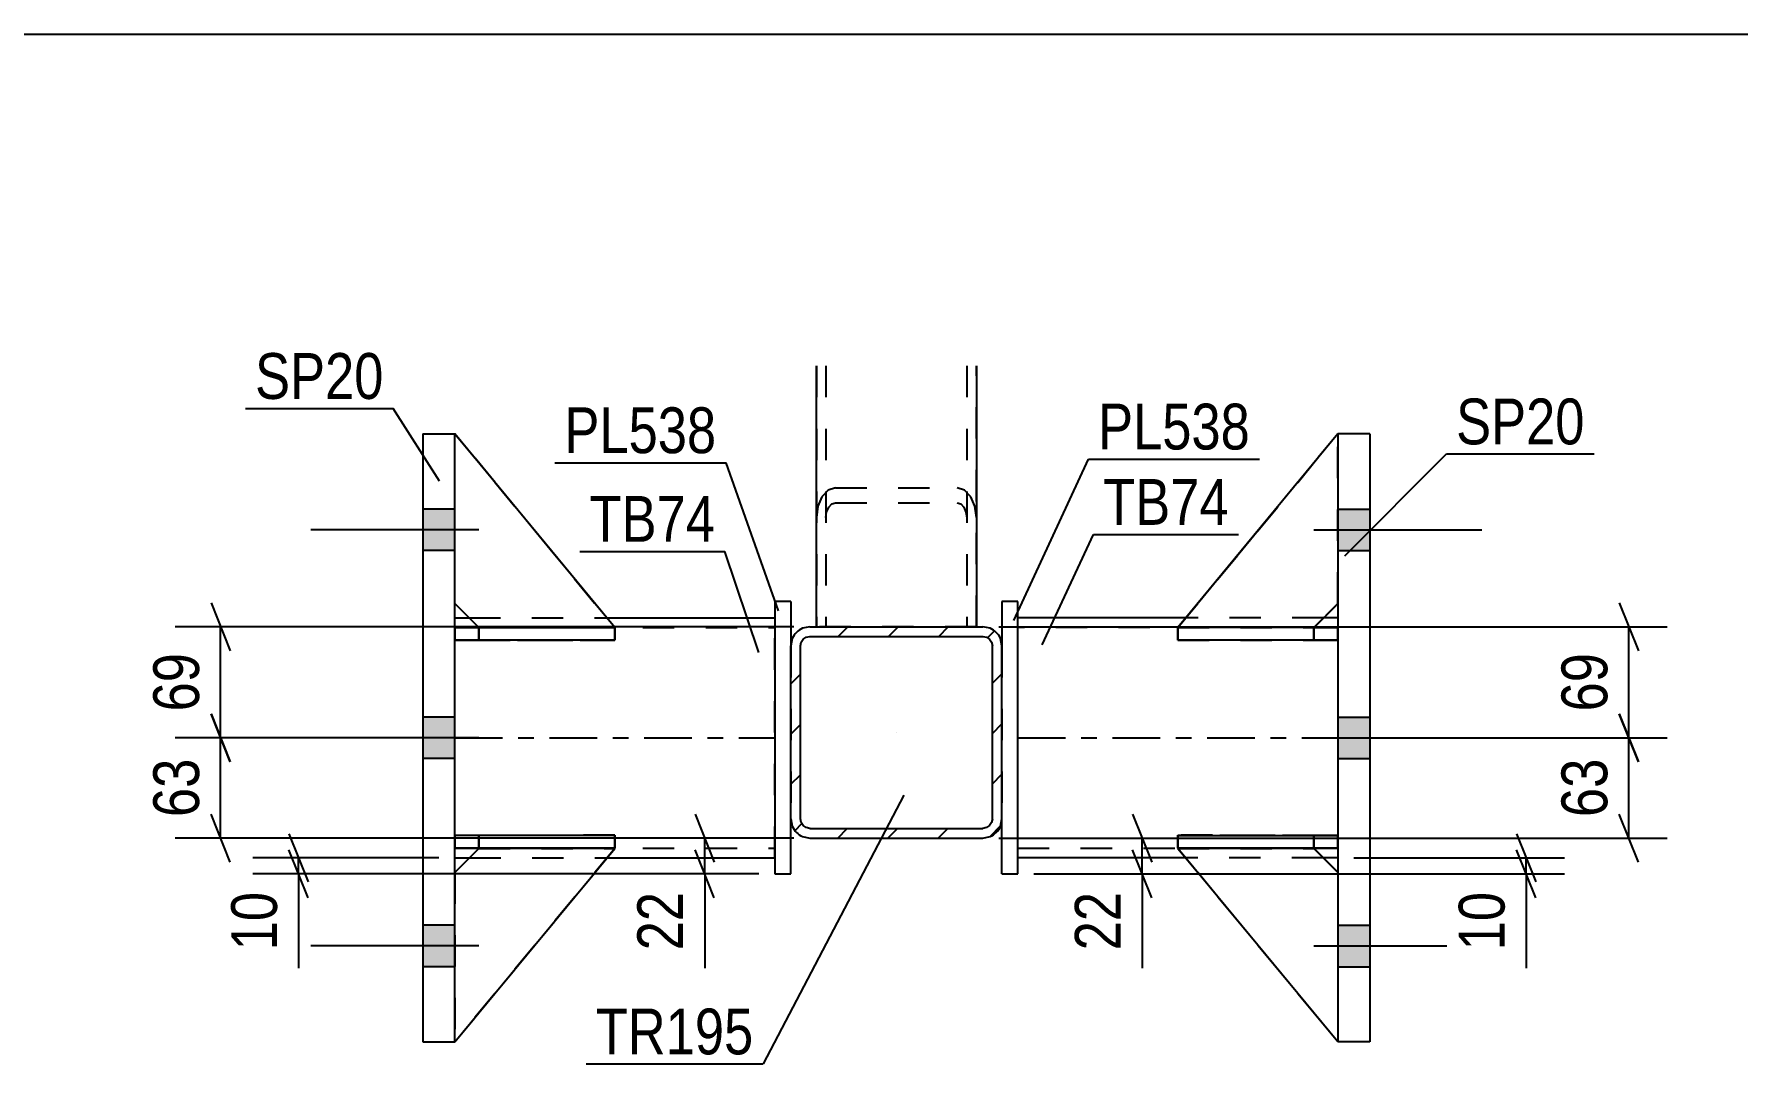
# Model space of a CAD drawing. Header units: millimetres. Extents: x 0 to 841, y 0 to 594.
# Drawn here: x 168.3 to 274.8, y 144.2 to 208.5 of the extents above; entities that cross this region are included whole.
import ezdxf

# ---------------------------------------------------------------- set-up
doc = ezdxf.new("R2010")
doc.units = ezdxf.units.MM
doc.linetypes.add('DXK_LINE_DOT2', pattern=[3.9198, 1.9599, -1.9599])
doc.linetypes.add('DXK_LINE_DOT3', pattern=[5.9187, 2.979, -0.9799, 0.9799, -0.9799])
doc.styles.add('Arial Narrow', font='ARIALN.TTF', dxfattribs={"height": 0.2})

# ---------------------------------------------------------------- blocks, each defined once
blk = doc.blocks.new('Bolt-318885124-6183 - 6145')
at = {"linetype": 'Continuous'}
for points in [[(194.64, 176.27), (194.64, 178.87), (192.64, 178.87), (192.64, 176.27)], [(194.64, 176.27), (194.64, 178.87), (192.64, 178.87), (192.64, 176.27)], [(194.64, 176.27), (194.64, 178.87), (192.64, 178.87), (192.64, 176.27)], [(194.64, 163.27), (194.64, 165.87), (192.64, 165.87), (192.64, 163.27)], [(194.64, 163.27), (194.64, 165.87), (192.64, 165.87), (192.64, 163.27)], [(194.64, 150.27), (194.64, 152.87), (192.64, 152.87), (192.64, 150.27)], [(194.64, 150.27), (194.64, 152.87), (192.64, 152.87), (192.64, 150.27)], [(194.64, 150.27), (194.64, 152.87), (192.64, 152.87), (192.64, 150.27)]]:
    blk.add_hatch(color=1, dxfattribs=at).paths.add_polyline_path(points)
at = {"color": 1, "linetype": 'Continuous'}
for p, q in [((194.64, 178.87), (192.64, 178.87)), ((194.64, 178.87), (192.64, 178.87)), ((194.64, 178.87), (192.64, 178.87)), ((196.14, 177.57), (185.64, 177.57)), ((196.14, 177.57), (185.64, 177.57)), ((196.14, 177.57), (185.64, 177.57)), ((194.64, 176.27), (192.64, 176.27)), ((194.64, 176.27), (192.64, 176.27)), ((194.64, 176.27), (192.64, 176.27)), ((194.64, 165.87), (192.64, 165.87)), ((194.64, 165.87), (192.64, 165.87)), ((196.14, 164.57), (185.64, 164.57)), ((196.14, 164.57), (185.64, 164.57)), ((194.64, 163.27), (192.64, 163.27)), ((194.64, 163.27), (192.64, 163.27)), ((194.64, 152.87), (192.64, 152.87)), ((194.64, 152.87), (192.64, 152.87)), ((194.64, 152.87), (192.64, 152.87)), ((196.14, 151.57), (185.64, 151.57)), ((196.14, 151.57), (185.64, 151.57)), ((196.14, 151.57), (185.64, 151.57)), ((194.64, 150.27), (192.64, 150.27)), ((194.64, 150.27), (192.64, 150.27)), ((194.64, 150.27), (192.64, 150.27))]:
    blk.add_line(p, q, dxfattribs=at)
blk = doc.blocks.new('Part-318885124-6226 - 6145')
at = {"color": 2, "linetype": 'Continuous'}
for p, q in [((249.84, 183.57), (239.84, 171.46)), ((248.35, 171.47), (249.84, 172.96)), ((241.08, 171.46), (239.84, 171.46)), ((239.84, 171.46), (239.84, 171.46))]:
    blk.add_line(p, q, dxfattribs=at)
at = {"color": 7, "linetype": 'DXK_LINE_DOT2'}
for p, q in [((239.84, 171.46), (249.84, 183.57)), ((249.84, 172.96), (249.84, 183.57)), ((248.34, 171.46), (249.84, 172.96)), ((248.34, 171.46), (239.84, 171.46)), ((248.34, 171.46), (241.08, 171.46)), ((248.34, 171.46), (248.35, 171.47)), ((248.34, 171.46), (248.34, 171.46))]:
    blk.add_line(p, q, dxfattribs=at)
blk = doc.blocks.new('Part-318885124-6166 - 6145')
at = {"linetype": 'Continuous'}
h = blk.add_hatch(dxfattribs=at)
h.set_pattern_fill('', scale=0.7, style=0, pattern_type=0)
h.set_pattern_definition([(45, (228.0958, 158.405), (-1.57154, 1.57154), [])])
h.paths.add_polyline_path([(227.64, 158.31), (228.1, 158.41), (228.49, 158.67), (228.75, 159.05), (228.84, 159.51), (228.84, 170.31), (228.75, 170.77), (228.49, 171.16), (228.1, 171.42), (227.64, 171.51), (216.84, 171.51), (216.38, 171.42), (215.99, 171.16), (215.73, 170.77), (215.64, 170.31), (215.64, 159.51), (215.73, 159.05), (215.99, 158.67), (216.38, 158.41), (216.84, 158.31)])
h.paths.add_polyline_path([(216.84, 158.91), (216.61, 158.96), (216.41, 159.09), (216.28, 159.28), (216.24, 159.51), (216.24, 170.31), (216.28, 170.54), (216.41, 170.74), (216.61, 170.87), (216.84, 170.91), (227.64, 170.91), (227.87, 170.87), (228.06, 170.74), (228.19, 170.54), (228.24, 170.31), (228.24, 159.51), (228.19, 159.28), (228.06, 159.09), (227.87, 158.96), (227.64, 158.91)])
at = {"color": 2, "linetype": 'Continuous'}
for p, q in [((216.84, 171.51), (216.38, 171.42)), ((216.84, 171.51), (227.64, 171.51)), ((228.1, 171.42), (227.64, 171.51)), ((215.73, 170.77), (215.64, 170.31)), ((216.24, 170.31), (216.28, 170.54)), ((216.28, 170.54), (216.41, 170.74)), ((216.41, 170.74), (216.61, 170.87)), ((216.61, 170.87), (216.84, 170.91)), ((216.84, 170.91), (227.64, 170.91)), ((227.64, 170.91), (227.87, 170.87)), ((227.87, 170.87), (228.06, 170.74)), ((228.06, 170.74), (228.19, 170.54)), ((228.19, 170.54), (228.24, 170.31)), ((228.84, 170.31), (228.75, 170.77)), ((215.64, 159.51), (215.64, 170.31)), ((216.24, 159.51), (216.24, 170.31)), ((228.24, 159.51), (228.24, 170.31)), ((228.84, 159.51), (228.84, 170.31)), ((215.64, 159.51), (215.73, 159.05)), ((216.28, 159.28), (216.24, 159.51)), ((216.41, 159.09), (216.28, 159.28)), ((216.61, 158.96), (216.41, 159.09)), ((216.84, 158.91), (216.61, 158.96)), ((216.84, 158.91), (227.64, 158.91)), ((227.87, 158.96), (227.64, 158.91)), ((228.06, 159.09), (227.87, 158.96)), ((228.19, 159.28), (228.06, 159.09)), ((228.24, 159.51), (228.19, 159.28)), ((228.75, 159.05), (228.84, 159.51)), ((216.38, 158.41), (216.84, 158.31)), ((216.84, 158.31), (227.64, 158.31)), ((227.64, 158.31), (228.1, 158.41))]:
    blk.add_line(p, q, dxfattribs=at)
at = {"color": 7, "linetype": 'DXK_LINE_DOT3'}
blk.add_line((222.24, 164.91), (222.24, 164.91), dxfattribs=at)
at = {"color": 2, "linetype": 'Continuous'}
for centre, start, end in [((216.84, 170.31), 112.5, 157.5), ((227.64, 170.31), 22.5, 67.5), ((216.84, 159.51), 202.5, 247.5), ((227.64, 159.51), 292.5, 337.5)]:
    blk.add_arc(centre, 1.2, start, end, dxfattribs=at)
blk = doc.blocks.new('Bolt-318885124-6184 - 6145')
at = {"linetype": 'Continuous'}
for points in [[(251.84, 176.27), (251.84, 178.87), (249.84, 178.87), (249.84, 176.27)], [(251.84, 176.27), (251.84, 178.87), (249.84, 178.87), (249.84, 176.27)], [(251.84, 176.27), (251.84, 178.87), (249.84, 178.87), (249.84, 176.27)], [(251.84, 163.27), (251.84, 165.87), (249.84, 165.87), (249.84, 163.27)], [(251.84, 163.27), (251.84, 165.87), (249.84, 165.87), (249.84, 163.27)], [(251.84, 150.27), (251.84, 152.87), (249.84, 152.87), (249.84, 150.27)], [(251.84, 150.27), (251.84, 152.87), (249.84, 152.87), (249.84, 150.27)], [(251.84, 150.27), (251.84, 152.87), (249.84, 152.87), (249.84, 150.27)]]:
    blk.add_hatch(color=1, dxfattribs=at).paths.add_polyline_path(points)
at = {"color": 1, "linetype": 'Continuous'}
for p, q in [((249.84, 178.87), (251.84, 178.87)), ((249.84, 178.87), (251.84, 178.87)), ((249.84, 178.87), (251.84, 178.87)), ((248.34, 177.57), (258.84, 177.57)), ((248.34, 177.57), (258.84, 177.57)), ((248.34, 177.57), (258.84, 177.57)), ((249.84, 176.27), (251.84, 176.27)), ((249.84, 176.27), (251.84, 176.27)), ((249.84, 176.27), (251.84, 176.27)), ((249.84, 165.87), (251.84, 165.87)), ((249.84, 165.87), (251.84, 165.87)), ((248.34, 164.57), (258.84, 164.57)), ((248.34, 164.57), (258.84, 164.57)), ((249.84, 163.27), (251.84, 163.27)), ((249.84, 163.27), (251.84, 163.27)), ((249.84, 152.87), (251.84, 152.87)), ((249.84, 152.87), (251.84, 152.87)), ((249.84, 152.87), (251.84, 152.87)), ((248.34, 151.57), (258.84, 151.57)), ((248.34, 151.57), (258.84, 151.57)), ((248.34, 151.57), (258.84, 151.57)), ((249.84, 150.27), (251.84, 150.27)), ((249.84, 150.27), (251.84, 150.27)), ((249.84, 150.27), (251.84, 150.27))]:
    blk.add_line(p, q, dxfattribs=at)
blk = doc.blocks.new('Part-318885124-6251 - 6145')
at = {"color": 2, "linetype": 'Continuous'}
for p, q in [((251.84, 183.57), (249.84, 183.57)), ((249.84, 183.57), (249.84, 145.57)), ((251.84, 183.57), (251.84, 145.57)), ((251.84, 145.57), (249.84, 145.57))]:
    blk.add_line(p, q, dxfattribs=at)
blk = doc.blocks.new('Part-318885124-6252 - 6145')
at = {"color": 7, "linetype": 'DXK_LINE_DOT2'}
for p, q in [((196.14, 171.47), (194.64, 171.47)), ((194.64, 171.47), (194.64, 171.47)), ((194.64, 170.67), (196.14, 170.67)), ((196.14, 170.67), (196.14, 171.47)), ((196.14, 171.47), (204.63, 171.47)), ((196.14, 170.67), (204.64, 170.67))]:
    blk.add_line(p, q, dxfattribs=at)
at = {"color": 2, "linetype": 'Continuous'}
for p, q in [((194.64, 171.47), (194.64, 170.67)), ((194.64, 171.47), (203.39, 171.47)), ((204.64, 170.67), (194.64, 170.67)), ((194.64, 170.67), (194.64, 170.67)), ((204.64, 171.47), (204.63, 171.47)), ((204.64, 170.67), (204.64, 171.47))]:
    blk.add_line(p, q, dxfattribs=at)
blk = doc.blocks.new('Part-318885124-6225 - 6145')
at = {"color": 7, "linetype": 'DXK_LINE_DOT2'}
for p, q in [((239.84, 157.68), (239.84, 158.48)), ((239.84, 158.48), (248.34, 158.48)), ((249.84, 158.47), (239.84, 158.48)), ((248.34, 157.68), (239.84, 157.68)), ((239.84, 157.68), (249.84, 157.67)), ((248.34, 157.68), (248.34, 158.48)), ((248.34, 158.48), (249.84, 158.48)), ((249.84, 157.68), (248.34, 157.68)), ((249.84, 157.68), (249.84, 158.48)), ((249.84, 158.47), (249.84, 158.48)), ((249.84, 157.67), (249.84, 158.47)), ((249.84, 157.67), (249.84, 157.68))]:
    blk.add_line(p, q, dxfattribs=at)
blk = doc.blocks.new('Part-318885124-6227 - 6145')
at = {"color": 7, "linetype": 'DXK_LINE_DOT2'}
for p, q in [((249.84, 183.57), (239.84, 171.46)), ((239.84, 171.46), (249.84, 183.57)), ((249.84, 172.96), (249.84, 183.57)), ((248.34, 171.46), (249.84, 172.96)), ((248.34, 171.46), (249.84, 172.96)), ((239.84, 171.46), (248.34, 171.46)), ((239.84, 171.46), (239.84, 171.46)), ((248.34, 171.46), (239.84, 171.46)), ((248.34, 171.46), (248.34, 171.46))]:
    blk.add_line(p, q, dxfattribs=at)
blk = doc.blocks.new('Part-318885124-6228 - 6145')
at = {"color": 2, "linetype": 'Continuous'}
for p, q in [((239.84, 157.66), (239.84, 157.66)), ((248.34, 157.66), (239.84, 157.66)), ((249.84, 145.57), (239.84, 157.66)), ((248.34, 157.66), (248.34, 157.66)), ((248.34, 157.66), (249.84, 156.16))]:
    blk.add_line(p, q, dxfattribs=at)
at = {"color": 7, "linetype": 'DXK_LINE_DOT2'}
for p, q in [((239.84, 157.66), (248.34, 157.66)), ((249.84, 145.57), (239.84, 157.66)), ((248.34, 157.66), (249.84, 156.16)), ((249.84, 156.16), (249.84, 145.57))]:
    blk.add_line(p, q, dxfattribs=at)
blk = doc.blocks.new('Part-318885124-6229 - 6145')
at = {"color": 7, "linetype": 'DXK_LINE_DOT2'}
for p, q in [((239.84, 157.66), (248.34, 157.66)), ((249.84, 145.57), (239.84, 157.66)), ((239.84, 157.66), (239.84, 157.66)), ((248.34, 157.66), (239.84, 157.66)), ((239.84, 157.66), (249.84, 145.57)), ((248.34, 157.66), (249.84, 156.16)), ((248.34, 157.66), (248.34, 157.66)), ((249.84, 156.16), (248.34, 157.66)), ((249.84, 156.16), (249.84, 145.57))]:
    blk.add_line(p, q, dxfattribs=at)
blk = doc.blocks.new('Part-318885124-6234 - 6145')
at = {"color": 2, "linetype": 'Continuous'}
for p, q in [((194.64, 172.07), (195.53, 172.07)), ((204.13, 172.07), (214.64, 172.07)), ((194.64, 157.07), (195.55, 157.07)), ((204.15, 157.07), (214.64, 157.07))]:
    blk.add_line(p, q, dxfattribs=at)
at = {"color": 7, "linetype": 'DXK_LINE_DOT2'}
for p, q in [((194.64, 157.07), (194.64, 172.07)), ((195.53, 172.07), (204.13, 172.07)), ((214.64, 157.07), (214.64, 172.07)), ((194.64, 171.47), (214.64, 171.47)), ((194.64, 157.67), (214.64, 157.67)), ((195.55, 157.07), (204.15, 157.07))]:
    blk.add_line(p, q, dxfattribs=at)
at = {"color": 7, "linetype": 'DXK_LINE_DOT3'}
blk.add_line((194.64, 164.57), (214.64, 164.57), dxfattribs=at)
blk = doc.blocks.new('Part-318885124-6237 - 6145')
at = {"color": 7, "linetype": 'DXK_LINE_DOT2'}
for p, q in [((194.64, 172.96), (194.64, 183.57)), ((194.64, 183.57), (204.64, 171.46)), ((204.64, 171.46), (194.64, 183.57)), ((194.64, 172.96), (196.14, 171.46)), ((196.14, 171.46), (194.64, 172.96)), ((196.14, 171.46), (196.14, 171.46)), ((196.14, 171.46), (204.64, 171.46)), ((204.64, 171.46), (196.14, 171.46)), ((204.64, 171.46), (204.64, 171.46))]:
    blk.add_line(p, q, dxfattribs=at)
blk = doc.blocks.new('Part-318885124-6240 - 6145')
at = {"color": 2, "linetype": 'Continuous'}
for p, q in [((196.14, 157.66), (194.64, 156.16)), ((194.64, 145.57), (204.64, 157.66)), ((204.64, 157.66), (196.14, 157.66)), ((196.14, 157.66), (196.14, 157.66)), ((204.64, 157.66), (204.64, 157.66))]:
    blk.add_line(p, q, dxfattribs=at)
at = {"color": 7, "linetype": 'DXK_LINE_DOT2'}
for p, q in [((194.64, 156.16), (196.14, 157.66)), ((194.64, 145.57), (204.64, 157.66)), ((196.14, 157.66), (204.64, 157.66)), ((194.64, 156.16), (194.64, 145.57))]:
    blk.add_line(p, q, dxfattribs=at)
blk = doc.blocks.new('Part-318885124-6243 - 6145')
at = {"color": 7, "linetype": 'DXK_LINE_DOT2'}
for p, q in [((196.14, 157.66), (194.64, 156.16)), ((194.64, 145.57), (204.64, 157.66)), ((194.64, 156.16), (196.14, 157.66)), ((204.64, 157.66), (194.64, 145.57)), ((204.64, 157.66), (196.14, 157.66)), ((196.14, 157.66), (196.14, 157.66)), ((196.14, 157.66), (204.64, 157.66)), ((204.64, 157.66), (204.64, 157.66)), ((194.64, 156.16), (194.64, 145.57))]:
    blk.add_line(p, q, dxfattribs=at)
blk = doc.blocks.new('Part-318885124-6244 - 6145')
at = {"color": 2, "linetype": 'Continuous'}
for p, q in [((239.84, 171.47), (239.84, 171.47)), ((239.84, 171.47), (239.84, 170.67)), ((249.84, 170.67), (239.84, 170.67)), ((249.84, 171.47), (241.08, 171.47)), ((249.84, 171.47), (249.84, 171.47)), ((249.84, 171.47), (249.84, 170.67))]:
    blk.add_line(p, q, dxfattribs=at)
at = {"color": 7, "linetype": 'DXK_LINE_DOT2'}
for p, q in [((241.08, 171.47), (239.84, 171.47)), ((248.34, 171.47), (239.84, 171.47)), ((239.84, 170.67), (248.34, 170.67)), ((248.34, 171.47), (249.84, 171.47)), ((248.34, 171.47), (248.34, 170.67)), ((248.34, 170.67), (249.84, 170.67)), ((249.84, 171.47), (249.84, 171.47))]:
    blk.add_line(p, q, dxfattribs=at)
blk = doc.blocks.new('Part-318885124-6245 - 6145')
at = {"color": 2, "linetype": 'Continuous'}
for p, q in [((239.84, 158.47), (249.84, 158.47)), ((239.84, 158.47), (239.84, 157.67)), ((249.84, 157.67), (239.84, 157.67)), ((249.84, 158.47), (249.84, 158.47)), ((249.84, 157.67), (249.84, 158.47))]:
    blk.add_line(p, q, dxfattribs=at)
at = {"color": 7, "linetype": 'DXK_LINE_DOT2'}
for p, q in [((248.34, 158.47), (239.84, 158.47)), ((239.84, 157.67), (248.34, 157.67)), ((249.84, 158.47), (248.34, 158.47)), ((248.34, 158.47), (248.34, 157.67)), ((248.34, 157.67), (249.84, 157.67)), ((249.84, 158.47), (249.84, 158.47))]:
    blk.add_line(p, q, dxfattribs=at)
blk = doc.blocks.new('Part-318885124-6246 - 6145')
at = {"color": 7, "linetype": 'DXK_LINE_DOT2'}
for p, q in [((239.84, 170.68), (239.84, 171.48)), ((239.84, 171.48), (248.34, 171.48)), ((249.84, 171.47), (239.84, 171.48)), ((248.34, 170.68), (239.84, 170.68)), ((239.84, 170.68), (249.84, 170.67)), ((248.34, 170.68), (248.34, 171.48)), ((248.34, 171.48), (249.84, 171.48)), ((249.84, 170.68), (248.34, 170.68)), ((249.84, 170.68), (249.84, 171.48)), ((249.84, 171.47), (249.84, 171.48)), ((249.84, 170.67), (249.84, 171.47)), ((249.84, 170.67), (249.84, 170.68))]:
    blk.add_line(p, q, dxfattribs=at)
blk = doc.blocks.new('Part-318885124-6253 - 6145')
at = {"color": 2, "linetype": 'Continuous'}
for p, q in [((204.64, 158.47), (194.64, 158.47)), ((194.64, 157.67), (194.64, 158.47)), ((204.64, 157.67), (194.64, 157.67)), ((194.64, 157.67), (194.64, 157.67)), ((204.64, 157.67), (204.64, 158.47))]:
    blk.add_line(p, q, dxfattribs=at)
at = {"color": 7, "linetype": 'DXK_LINE_DOT2'}
for p, q in [((196.14, 158.47), (194.64, 158.47)), ((194.64, 157.67), (196.14, 157.67)), ((196.14, 157.67), (196.14, 158.47)), ((204.64, 158.47), (196.14, 158.47)), ((196.14, 157.67), (204.64, 157.67))]:
    blk.add_line(p, q, dxfattribs=at)
blk = doc.blocks.new('Part-318885124-6254 - 6145')
at = {"color": 7, "linetype": 'DXK_LINE_DOT2'}
for p, q in [((194.64, 171.48), (196.14, 171.48)), ((204.64, 171.48), (194.64, 171.47)), ((194.64, 171.47), (194.64, 171.48)), ((194.64, 171.48), (194.64, 170.68)), ((194.64, 171.47), (194.64, 170.67)), ((196.14, 170.68), (194.64, 170.68)), ((194.64, 170.67), (204.64, 170.68)), ((194.64, 170.67), (194.64, 170.68)), ((196.14, 171.48), (204.64, 171.48)), ((196.14, 171.48), (196.14, 170.68)), ((204.64, 170.68), (196.14, 170.68)), ((204.64, 171.48), (204.64, 170.68))]:
    blk.add_line(p, q, dxfattribs=at)
blk = doc.blocks.new('Part-318885124-6255 - 6145')
at = {"color": 7, "linetype": 'DXK_LINE_DOT2'}
for p, q in [((194.64, 158.48), (196.14, 158.48)), ((204.64, 158.48), (194.64, 158.47)), ((194.64, 158.47), (194.64, 158.48)), ((194.64, 158.48), (194.64, 157.68)), ((194.64, 158.47), (194.64, 157.67)), ((196.14, 157.68), (194.64, 157.68)), ((194.64, 157.67), (204.64, 157.68)), ((194.64, 157.67), (194.64, 157.68)), ((196.14, 158.48), (204.64, 158.48)), ((196.14, 158.48), (196.14, 157.68)), ((204.64, 157.68), (196.14, 157.68)), ((204.64, 158.48), (204.64, 157.68))]:
    blk.add_line(p, q, dxfattribs=at)
blk = doc.blocks.new('Part-318885124-6258 - 6145')
at = {"color": 2, "linetype": 'Continuous'}
for p, q in [((204.64, 171.46), (194.64, 183.57)), ((194.64, 172.96), (196.13, 171.47)), ((203.39, 171.46), (204.64, 171.46)), ((204.64, 171.46), (204.64, 171.46))]:
    blk.add_line(p, q, dxfattribs=at)
at = {"color": 7, "linetype": 'DXK_LINE_DOT2'}
for p, q in [((194.64, 172.96), (194.64, 183.57)), ((194.64, 183.57), (204.64, 171.46)), ((196.14, 171.46), (194.64, 172.96)), ((196.13, 171.47), (196.14, 171.46)), ((196.14, 171.46), (196.14, 171.46)), ((196.14, 171.46), (203.39, 171.46)), ((204.64, 171.46), (196.14, 171.46))]:
    blk.add_line(p, q, dxfattribs=at)
blk = doc.blocks.new('Part-318885124-6260 - 6145')
at = {"color": 2, "linetype": 'Continuous'}
for p, q in [((217.24, 171.51), (217.24, 187.81)), ((227.24, 187.81), (227.24, 171.51))]:
    blk.add_line(p, q, dxfattribs=at)
at = {"color": 7, "linetype": 'DXK_LINE_DOT2'}
for p, q in [((217.84, 187.81), (217.84, 171.51)), ((226.64, 187.81), (226.64, 171.51)), ((227.24, 171.51), (217.24, 171.51))]:
    blk.add_line(p, q, dxfattribs=at)
blk = doc.blocks.new('Part-318885124-6261 - 6145')
at = {"color": 7, "linetype": 'DXK_LINE_DOT2'}
for p, q in [((217.24, 187.81), (217.24, 171.51)), ((217.84, 187.81), (217.84, 171.51)), ((226.64, 187.81), (226.64, 171.51)), ((227.24, 171.51), (227.24, 187.81)), ((217.98, 180.05), (217.59, 179.64)), ((218.44, 180.19), (217.98, 180.05)), ((218.44, 180.19), (226.04, 180.19)), ((226.5, 180.05), (226.04, 180.19)), ((226.89, 179.64), (226.5, 180.05)), ((217.33, 179.04), (217.24, 178.33)), ((217.59, 179.64), (217.33, 179.04)), ((217.88, 178.68), (218.01, 178.99)), ((218.01, 178.99), (218.21, 179.19)), ((218.21, 179.19), (218.44, 179.26)), ((218.44, 179.26), (226.04, 179.26)), ((226.04, 179.26), (226.27, 179.19)), ((226.27, 179.19), (226.46, 178.99)), ((226.46, 178.99), (226.59, 178.68)), ((227.15, 179.04), (226.89, 179.64)), ((227.24, 178.33), (227.15, 179.04)), ((217.84, 178.33), (217.88, 178.68)), ((226.59, 178.68), (226.64, 178.33)), ((217.24, 171.51), (227.24, 171.51))]:
    blk.add_line(p, q, dxfattribs=at)
blk = doc.blocks.new('Part-318885124-6267 - 6145')
at = {"color": 2, "linetype": 'Continuous'}
for p, q in [((215.64, 173.08), (214.64, 173.08)), ((214.64, 173.08), (214.64, 156.08)), ((215.64, 173.08), (215.64, 170.31)), ((215.64, 156.08), (215.64, 159.51)), ((214.64, 156.08), (215.64, 156.08))]:
    blk.add_line(p, q, dxfattribs=at)
at = {"color": 7, "linetype": 'DXK_LINE_DOT2'}
blk.add_line((215.64, 170.31), (215.64, 159.51), dxfattribs=at)
blk = doc.blocks.new('Part-318885124-6272 - 6145')
at = {"color": 2, "linetype": 'Continuous'}
for p, q in [((229.84, 173.08), (228.84, 173.08)), ((228.84, 173.08), (228.84, 170.31)), ((229.84, 156.08), (229.84, 173.08)), ((228.84, 156.08), (228.84, 159.51)), ((228.84, 156.08), (229.84, 156.08))]:
    blk.add_line(p, q, dxfattribs=at)
at = {"color": 7, "linetype": 'DXK_LINE_DOT2'}
blk.add_line((228.84, 170.31), (228.84, 159.51), dxfattribs=at)
blk = doc.blocks.new('Part-318885124-6277 - 6145')
at = {"color": 2, "linetype": 'Continuous'}
for p, q in [((240.34, 172.07), (229.84, 172.07)), ((249.84, 172.07), (248.95, 172.07)), ((240.33, 157.07), (229.84, 157.07)), ((249.84, 157.07), (248.93, 157.07))]:
    blk.add_line(p, q, dxfattribs=at)
at = {"color": 7, "linetype": 'DXK_LINE_DOT2'}
for p, q in [((229.84, 157.07), (229.84, 172.07)), ((248.95, 172.07), (240.34, 172.07)), ((249.84, 172.07), (249.84, 157.07)), ((249.84, 171.47), (229.84, 171.47)), ((229.84, 157.67), (249.84, 157.67)), ((248.93, 157.07), (240.33, 157.07))]:
    blk.add_line(p, q, dxfattribs=at)
at = {"color": 7, "linetype": 'DXK_LINE_DOT3'}
blk.add_line((229.84, 164.57), (249.84, 164.57), dxfattribs=at)
blk = doc.blocks.new('Part-318885124-6320 - 6145')
at = {"color": 2, "linetype": 'Continuous'}
for p, q in [((192.64, 183.57), (192.64, 145.57)), ((192.64, 183.57), (194.64, 183.57)), ((194.64, 145.57), (194.64, 183.57)), ((192.64, 145.57), (194.64, 145.57))]:
    blk.add_line(p, q, dxfattribs=at)
blk = doc.blocks.new('StraightDimension-318885124-5480 - 5144')
at = {"color": 7, "linetype": 'Continuous'}
blk.add_line((53.53, 208.55), (737.36, 208.55), dxfattribs=at)
blk = doc.blocks.new('StraightDimension-318885124-6362 - 6145')
at = {"color": 7, "linetype": 'Continuous'}
for p, q in [((184.27, 158.57), (185.47, 155.57)), ((193.64, 157.07), (182.02, 157.07)), ((185.47, 154.58), (184.27, 157.58)), ((184.87, 156.08), (184.87, 157.07)), ((213.64, 156.08), (182.02, 156.08)), ((184.87, 156.08), (184.87, 150.17)), ((184.87, 156.08), (184.87, 150.17))]:
    blk.add_line(p, q, dxfattribs=at)
at = {"color": 0}
blk.add_wipeout([(184.12, 155.55), (179.92, 155.55), (179.92, 150.69), (184.12, 150.69)], dxfattribs=at)
at = {"color": 3, "style": 'Arial Narrow'}
blk.add_text('10', height=2.863, rotation=90.0002, dxfattribs=at).set_placement((183.52, 151.29))
blk = doc.blocks.new('StraightDimension-318885124-6373 - 6145')
at = {"color": 7, "linetype": 'Continuous'}
for p, q in [((267.43, 173.01), (268.63, 170.01)), ((228.64, 171.51), (270.43, 171.51)), ((268.03, 164.57), (268.03, 171.51)), ((268.63, 163.07), (267.43, 166.07)), ((257.34, 164.57), (270.43, 164.57))]:
    blk.add_line(p, q, dxfattribs=at)
at = {"color": 0}
blk.add_wipeout([(267.28, 170.47), (263.08, 170.47), (263.08, 165.62), (267.28, 165.62)], dxfattribs=at)
at = {"color": 3, "style": 'Arial Narrow'}
blk.add_text('69', height=2.863, rotation=90.0002, dxfattribs=at).set_placement((266.68, 166.22))
blk = doc.blocks.new('StraightDimension-318885124-6383 - 6145')
at = {"color": 7, "linetype": 'Continuous'}
for p, q in [((267.43, 166.07), (268.63, 163.07)), ((257.34, 164.57), (270.43, 164.57)), ((268.03, 158.31), (268.03, 164.57)), ((268.63, 156.81), (267.43, 159.81)), ((228.64, 158.31), (270.43, 158.31))]:
    blk.add_line(p, q, dxfattribs=at)
at = {"color": 0}
blk.add_wipeout([(267.28, 163.87), (263.08, 163.87), (263.08, 159.02), (267.28, 159.02)], dxfattribs=at)
at = {"color": 3, "style": 'Arial Narrow'}
blk.add_text('63', height=2.863, rotation=90.0002, dxfattribs=at).set_placement((266.68, 159.62))
blk = doc.blocks.new('StraightDimension-318885124-6403 - 6145')
at = {"color": 7, "linetype": 'Continuous'}
for p, q in [((179.4, 166.07), (180.6, 163.07)), ((185.84, 164.57), (177.15, 164.57)), ((180, 158.31), (180, 164.57)), ((180.6, 156.81), (179.4, 159.81)), ((215.84, 158.31), (177.15, 158.31))]:
    blk.add_line(p, q, dxfattribs=at)
at = {"color": 0}
blk.add_wipeout([(179.25, 163.87), (175.05, 163.87), (175.05, 159.02), (179.25, 159.02)], dxfattribs=at)
at = {"color": 3, "style": 'Arial Narrow'}
blk.add_text('63', height=2.863, rotation=90.0002, dxfattribs=at).set_placement((178.65, 159.62))
blk = doc.blocks.new('StraightDimension-318885124-6340 - 6145')
at = {"color": 7, "linetype": 'Continuous'}
for p, q in [((209.66, 159.81), (210.86, 156.81)), ((215.84, 158.31), (207.41, 158.31)), ((210.26, 156.08), (210.26, 158.31)), ((210.86, 154.58), (209.66, 157.58)), ((213.64, 156.08), (207.41, 156.08)), ((210.26, 156.08), (210.26, 150.17)), ((210.26, 156.08), (210.26, 150.17))]:
    blk.add_line(p, q, dxfattribs=at)
at = {"color": 0}
blk.add_wipeout([(209.51, 155.55), (205.31, 155.55), (205.31, 150.69), (209.51, 150.69)], dxfattribs=at)
at = {"color": 3, "style": 'Arial Narrow'}
blk.add_text('22', height=2.863, rotation=90.0002, dxfattribs=at).set_placement((208.91, 151.29))
blk = doc.blocks.new('StraightDimension-318885124-6351 - 6145')
at = {"color": 7, "linetype": 'Continuous'}
for p, q in [((237.01, 159.81), (238.21, 156.81)), ((228.64, 158.31), (240.01, 158.31)), ((237.61, 156.08), (237.61, 158.31)), ((238.21, 154.58), (237.01, 157.58)), ((230.84, 156.08), (240.01, 156.08)), ((237.61, 156.08), (237.61, 150.17)), ((237.61, 156.08), (237.61, 150.17))]:
    blk.add_line(p, q, dxfattribs=at)
at = {"color": 0}
blk.add_wipeout([(236.86, 155.55), (232.66, 155.55), (232.66, 150.69), (236.86, 150.69)], dxfattribs=at)
at = {"color": 3, "style": 'Arial Narrow'}
blk.add_text('22', height=2.863, rotation=90.0002, dxfattribs=at).set_placement((236.26, 151.29))
blk = doc.blocks.new('StraightDimension-318885124-6393 - 6145')
at = {"color": 7, "linetype": 'Continuous'}
for p, q in [((179.4, 173.01), (180.6, 170.01)), ((215.84, 171.51), (177.15, 171.51)), ((180, 164.57), (180, 171.51)), ((180.6, 163.07), (179.4, 166.07)), ((185.84, 164.57), (177.15, 164.57))]:
    blk.add_line(p, q, dxfattribs=at)
at = {"color": 0}
blk.add_wipeout([(179.25, 170.47), (175.05, 170.47), (175.05, 165.62), (179.25, 165.62)], dxfattribs=at)
at = {"color": 3, "style": 'Arial Narrow'}
blk.add_text('69', height=2.863, rotation=90.0002, dxfattribs=at).set_placement((178.65, 166.22))
blk = doc.blocks.new('StraightDimension-318885124-6412 - 6145')
at = {"color": 7, "linetype": 'Continuous'}
for p, q in [((261.01, 158.57), (262.21, 155.57)), ((250.84, 157.07), (264.01, 157.07)), ((262.21, 154.58), (261.01, 157.58)), ((261.61, 156.08), (261.61, 157.07)), ((230.84, 156.08), (264.01, 156.08)), ((261.61, 156.08), (261.61, 150.17)), ((261.61, 156.08), (261.61, 150.17))]:
    blk.add_line(p, q, dxfattribs=at)
at = {"color": 0}
blk.add_wipeout([(260.86, 155.55), (256.66, 155.55), (256.66, 150.69), (260.86, 150.69)], dxfattribs=at)
at = {"color": 3, "style": 'Arial Narrow'}
blk.add_text('10', height=2.863, rotation=90.0002, dxfattribs=at).set_placement((260.26, 151.29))
blk = doc.blocks.new('Mark-318885124-6247 - 6145')
at = {"color": 30, "linetype": 'Continuous'}
for p, q in [((250.27, 175.94), (256.63, 182.31)), ((256.63, 182.31), (265.87, 182.31))]:
    blk.add_line(p, q, dxfattribs=at)
at = {"color": 0}
blk.add_wipeout([(265.27, 182.91), (265.27, 185.91), (257.23, 185.91), (257.23, 182.91)], dxfattribs=at)
blk.add_wipeout([(265.27, 182.91), (265.27, 185.91), (257.23, 185.91), (257.23, 182.91)], dxfattribs=at)
at = {"color": 3, "style": 'Arial Narrow'}
blk.add_text('SP20', height=2.863, dxfattribs=at).set_placement((257.23, 182.91))
blk = doc.blocks.new('Mark-318885124-6162 - 6145')
at = {"color": 30, "linetype": 'Continuous'}
for p in [(222.71, 160.98), (202.85, 144.19)]:
    blk.add_line(p, (213.91, 144.19), dxfattribs=at)
at = {"color": 0}
blk.add_wipeout([(213.31, 144.79), (213.31, 147.79), (203.45, 147.79), (203.45, 144.79)], dxfattribs=at)
blk.add_wipeout([(213.31, 144.79), (213.31, 147.79), (203.45, 147.79), (203.45, 144.79)], dxfattribs=at)
at = {"color": 3, "style": 'Arial Narrow'}
blk.add_text('TR195', height=2.863, dxfattribs=at).set_placement((203.45, 144.79))
blk = doc.blocks.new('Mark-318885124-6230 - 6145')
at = {"color": 30, "linetype": 'Continuous'}
for p in [(202.46, 176.22), (213.65, 169.91)]:
    blk.add_line(p, (211.51, 176.22), dxfattribs=at)
at = {"color": 0}
blk.add_wipeout([(210.91, 176.82), (210.91, 179.82), (203.06, 179.82), (203.06, 176.82)], dxfattribs=at)
blk.add_wipeout([(210.91, 176.82), (210.91, 179.82), (203.06, 179.82), (203.06, 176.82)], dxfattribs=at)
at = {"color": 3, "style": 'Arial Narrow'}
blk.add_text('TB74', height=2.863, dxfattribs=at).set_placement((203.06, 176.82))
blk = doc.blocks.new('Mark-318885124-6316 - 6145')
at = {"color": 30, "linetype": 'Continuous'}
for p in [(181.55, 185.15), (193.67, 180.6)]:
    blk.add_line(p, (190.79, 185.15), dxfattribs=at)
at = {"color": 0}
blk.add_wipeout([(190.19, 185.75), (190.19, 188.75), (182.15, 188.75), (182.15, 185.75)], dxfattribs=at)
blk.add_wipeout([(190.19, 185.75), (190.19, 188.75), (182.15, 188.75), (182.15, 185.75)], dxfattribs=at)
at = {"color": 3, "style": 'Arial Narrow'}
blk.add_text('SP20', height=2.863, dxfattribs=at).set_placement((182.15, 185.75))
blk = doc.blocks.new('Mark-318885124-6263 - 6145')
at = {"color": 30, "linetype": 'Continuous'}
for p in [(200.89, 181.76), (214.87, 172.5)]:
    blk.add_line(p, (211.6, 181.76), dxfattribs=at)
at = {"color": 0}
blk.add_wipeout([(211, 182.36), (211, 185.36), (201.49, 185.36), (201.49, 182.36)], dxfattribs=at)
blk.add_wipeout([(211, 182.36), (211, 185.36), (201.49, 185.36), (201.49, 182.36)], dxfattribs=at)
at = {"color": 3, "style": 'Arial Narrow'}
blk.add_text('PL538', height=2.863, dxfattribs=at).set_placement((201.49, 182.36))
blk = doc.blocks.new('Mark-318885124-6268 - 6145')
at = {"color": 30, "linetype": 'Continuous'}
for p, q in [((229.59, 171.91), (234.25, 181.99)), ((234.25, 181.99), (244.95, 181.99))]:
    blk.add_line(p, q, dxfattribs=at)
at = {"color": 0}
blk.add_wipeout([(244.35, 182.59), (244.35, 185.59), (234.85, 185.59), (234.85, 182.59)], dxfattribs=at)
blk.add_wipeout([(244.35, 182.59), (244.35, 185.59), (234.85, 185.59), (234.85, 182.59)], dxfattribs=at)
at = {"color": 3, "style": 'Arial Narrow'}
blk.add_text('PL538', height=2.863, dxfattribs=at).set_placement((234.85, 182.59))
blk = doc.blocks.new('Mark-318885124-6273 - 6145')
at = {"color": 30, "linetype": 'Continuous'}
for p, q in [((231.35, 170.38), (234.57, 177.28)), ((234.57, 177.28), (243.62, 177.28))]:
    blk.add_line(p, q, dxfattribs=at)
at = {"color": 0}
blk.add_wipeout([(243.02, 177.88), (243.02, 180.88), (235.17, 180.88), (235.17, 177.88)], dxfattribs=at)
blk.add_wipeout([(243.02, 177.88), (243.02, 180.88), (235.17, 180.88), (235.17, 177.88)], dxfattribs=at)
at = {"color": 3, "style": 'Arial Narrow'}
blk.add_text('TB74', height=2.863, dxfattribs=at).set_placement((235.17, 177.88))

msp = doc.modelspace()

# ---------------------------------------------------------------- block references
for name in ['StraightDimension-318885124-5480 - 5144', 'Part-318885124-6260 - 6145', 'Part-318885124-6261 - 6145', 'Part-318885124-6320 - 6145', 'Part-318885124-6237 - 6145', 'Part-318885124-6258 - 6145', 'Part-318885124-6226 - 6145', 'Part-318885124-6227 - 6145', 'Part-318885124-6251 - 6145', 'Bolt-318885124-6183 - 6145', 'Bolt-318885124-6184 - 6145', 'Part-318885124-6267 - 6145', 'Part-318885124-6272 - 6145', 'Part-318885124-6234 - 6145', 'Part-318885124-6166 - 6145', 'Part-318885124-6277 - 6145', 'Part-318885124-6252 - 6145', 'Part-318885124-6254 - 6145', 'Part-318885124-6246 - 6145', 'Part-318885124-6244 - 6145', 'Part-318885124-6253 - 6145', 'Part-318885124-6255 - 6145', 'Part-318885124-6240 - 6145', 'Part-318885124-6243 - 6145', 'Part-318885124-6225 - 6145', 'Part-318885124-6245 - 6145', 'Part-318885124-6228 - 6145', 'Part-318885124-6229 - 6145']:
    msp.add_blockref(name, (0, 0))

# ---------------------------------------------------------------- next in the draw order: block references
for name in ['Mark-318885124-6316 - 6145', 'Mark-318885124-6247 - 6145', 'StraightDimension-318885124-6373 - 6145', 'StraightDimension-318885124-6362 - 6145']:
    msp.add_blockref(name, (0, 0))

# ---------------------------------------------------------------- next in the draw order: block references
for name in ['Mark-318885124-6268 - 6145', 'StraightDimension-318885124-6403 - 6145', 'StraightDimension-318885124-6383 - 6145']:
    msp.add_blockref(name, (0, 0))

# ---------------------------------------------------------------- next in the draw order: block references
for name in ['Mark-318885124-6273 - 6145', 'StraightDimension-318885124-6393 - 6145', 'StraightDimension-318885124-6340 - 6145', 'StraightDimension-318885124-6351 - 6145']:
    msp.add_blockref(name, (0, 0))

# ---------------------------------------------------------------- next in the draw order: block references
for name in ['Mark-318885124-6230 - 6145', 'Mark-318885124-6162 - 6145', 'StraightDimension-318885124-6412 - 6145']:
    msp.add_blockref(name, (0, 0))

# ---------------------------------------------------------------- next in the draw order: block references
msp.add_blockref('Mark-318885124-6263 - 6145', (0, 0))

doc.saveas('drawing.dxf')
